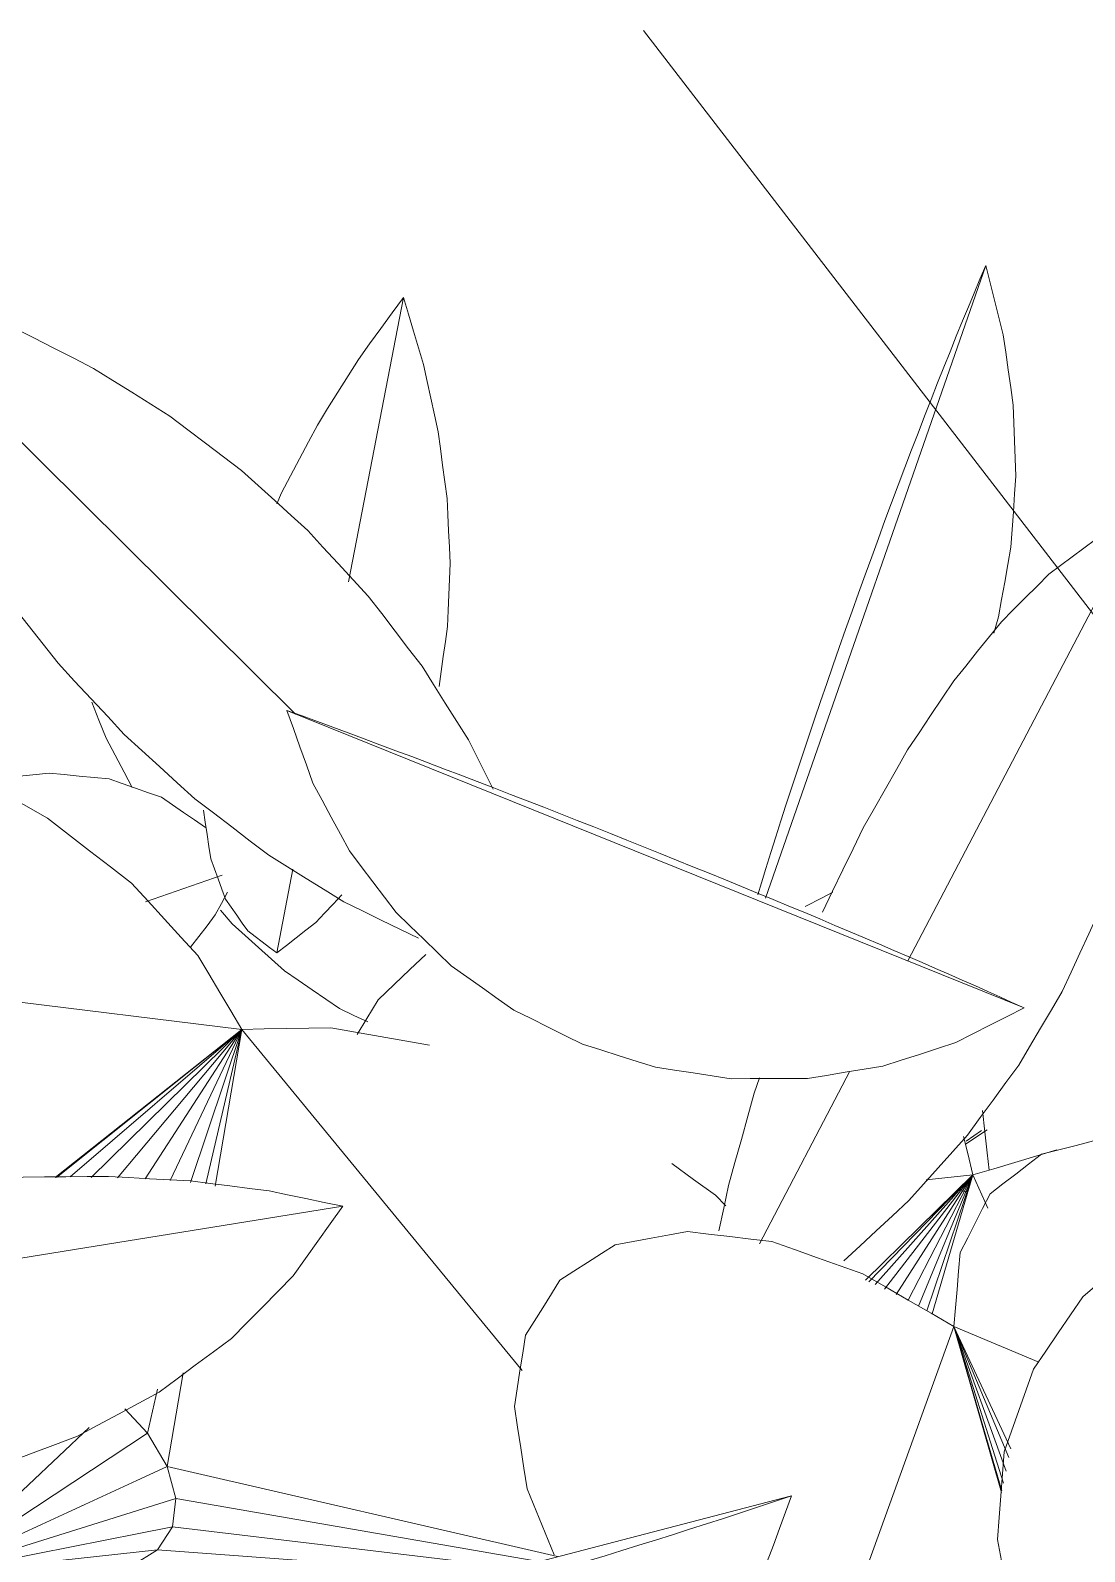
# Model space of a CAD drawing. Header units: metres. Extents: x -18.34 to -13.25, y -25.49 to -16.26.
# Drawn here: x -17.227 to -17.1686, y -16.6908 to -16.6064 of the extents above; entities that cross this region are included whole.
import ezdxf

# ---------------------------------------------------------------- set-up
doc = ezdxf.new("R2010")
doc.units = ezdxf.units.M
doc.layers.add('Importações nas famílias', color=7, linetype='Continuous', lineweight=5)
doc.layers.add('Vegetação', color=7, linetype='Continuous', lineweight=5)

# ---------------------------------------------------------------- blocks, each defined once
blk = doc.blocks.new('Planta_pergolado_12200 - plantas pergolado_skp_Component_12-V558-Pavimento 02 - Executivo')
at = {"layer": 'Importações nas famílias', "color": 9}
for p, q in [((0.293533, 0.272205), (0.290482, 0.256431)), ((0.2865, 0.26076), (0.286764, 0.261364)), ((0.287399, 0.240491), (0.286502, 0.235849))]:
    blk.add_line(p, q, dxfattribs=at)
at = {"layer": 'Importações nas famílias', "color": 9, "flags": 128}
for points in [[(0.291027, 0.268771), (0.291653, 0.26963), (0.29228, 0.270488), (0.292906, 0.271346), (0.293533, 0.272205)], [(0.293533, 0.272205), (0.293811, 0.271273), (0.294089, 0.270342), (0.294367, 0.269411), (0.294645, 0.26848)], [(0.288753, 0.265129), (0.289321, 0.26604), (0.28989, 0.26695), (0.290458, 0.267861), (0.291027, 0.268771)], [(0.294645, 0.26848), (0.294847, 0.267548), (0.295048, 0.266616), (0.29525, 0.265685), (0.295452, 0.264753)], [(0.286764, 0.261364), (0.287261, 0.262306), (0.287758, 0.263247), (0.288255, 0.264188), (0.288753, 0.265129)], [(0.295452, 0.264753), (0.295575, 0.26383), (0.295698, 0.262908), (0.295821, 0.261986), (0.295944, 0.261063)], [(0.295944, 0.261063), (0.295988, 0.260161), (0.296031, 0.259258), (0.296074, 0.258355), (0.296117, 0.257453)], [(0.296117, 0.257453), (0.29608, 0.25658), (0.296043, 0.255707), (0.296006, 0.254835), (0.295969, 0.253962)], [(0.295969, 0.253962), (0.295852, 0.253128), (0.295735, 0.252295), (0.295618, 0.251462), (0.2955, 0.250629)], [(0.28284, 0.241078), (0.28274, 0.241751), (0.282639, 0.242424), (0.282539, 0.243097), (0.282438, 0.24377)], [(0.283666, 0.238827), (0.283459, 0.23939), (0.283253, 0.239953), (0.283047, 0.240515), (0.28284, 0.241078)], [(0.284896, 0.23707), (0.284588, 0.237509), (0.284281, 0.237949), (0.283973, 0.238388), (0.283666, 0.238827)], [(0.290103, 0.239073), (0.289623, 0.238563), (0.289142, 0.238054), (0.288662, 0.237545)], [(0.286502, 0.235849), (0.2861, 0.236154), (0.285699, 0.23646), (0.285297, 0.236765), (0.284896, 0.23707)], [(0.288662, 0.237545), (0.288122, 0.237121), (0.287582, 0.236697), (0.287042, 0.236273), (0.286502, 0.235849)]]:
    blk.add_lwpolyline(points, dxfattribs=at)
blk = doc.blocks.new('Planta_pergolado_12200 - plantas pergolado_skp_Component_12-V559-Pavimento 02 - Executivo')
at = {"layer": 'Importações nas famílias', "color": 9, "flags": 128}
blk.add_lwpolyline([(0.315798, 0.238428), (0.316745, 0.238913), (0.317341, 0.239218)], dxfattribs=at)
blk = doc.blocks.new('Planta_pergolado_12200 - plantas pergolado_skp_Component_17-V561-Pavimento 02 - Executivo')
at = {"layer": 'Importações nas famílias', "color": 9}
for p, q in [((0.325102, 0.223538), (0.31915, 0.217704)), ((0.325102, 0.223538), (0.319328, 0.217621)), ((0.325102, 0.223538), (0.319685, 0.217455)), ((0.325102, 0.223538), (0.320208, 0.217211)), ((0.325102, 0.223538), (0.320845, 0.216914)), ((0.325102, 0.223538), (0.321508, 0.216598)), ((0.325102, 0.223538), (0.322092, 0.216269)), ((0.325102, 0.223538), (0.322513, 0.22326)), ((0.325102, 0.223538), (0.322552, 0.216003)), ((0.322852, 0.21583), (0.325102, 0.223538)), ((0.325102, 0.223538), (0.325921, 0.221701)), ((0.281567, 0.183627), (0.285549, 0.185451)), ((0.285475, 0.185535), (0.281711, 0.183724)), ((0.297417, 0.173279), (0.280515, 0.183016)), ((0.311606, 0.167096), (0.312636, 0.164513)), ((0.311623, 0.167109), (0.312636, 0.164513)), ((0.311694, 0.167166), (0.312636, 0.164513)), ((0.311785, 0.167412), (0.312636, 0.164513)), ((0.31194, 0.167807), (0.312636, 0.164513)), ((0.312249, 0.167807), (0.312636, 0.164513)), ((0.312636, 0.164513), (0.316252, 0.167784)), ((0.312636, 0.164513), (0.310827, 0.165555)), ((0.304709, 0.157209), (0.305831, 0.157677))]:
    blk.add_line(p, q, dxfattribs=at)
at = {"layer": 'Importações nas famílias', "color": 9, "flags": 128}
for points in [[(0.294767, 0.235771), (0.293887, 0.234932), (0.293007, 0.234093), (0.292127, 0.233254)], [(0.292127, 0.233254), (0.291493, 0.232215), (0.290952, 0.231328)], [(0.325102, 0.223538), (0.324817, 0.22472), (0.324587, 0.225677)], [(0.329758, 0.224929), (0.328594, 0.224581), (0.32743, 0.224234), (0.326266, 0.223886), (0.325102, 0.223538)], [(0.280342, 0.182972), (0.279926, 0.181963), (0.279462, 0.180838), (0.278998, 0.179713), (0.278535, 0.178588)], [(0.278535, 0.178588), (0.278377, 0.177382), (0.27822, 0.176176), (0.278062, 0.174969), (0.277905, 0.173763)], [(0.277905, 0.173763), (0.278065, 0.172557), (0.278224, 0.171351), (0.278384, 0.170146), (0.278543, 0.16894)], [(0.278543, 0.16894), (0.279009, 0.167817), (0.279475, 0.166694), (0.279941, 0.165571), (0.280406, 0.164448)], [(0.309682, 0.160646), (0.310421, 0.161613), (0.311159, 0.16258), (0.311897, 0.163546), (0.312636, 0.164513)], [(0.312636, 0.164513), (0.313518, 0.163445), (0.314401, 0.162377), (0.315284, 0.16131), (0.316166, 0.160242)], [(0.280406, 0.164448), (0.281147, 0.163485), (0.281887, 0.162521), (0.282627, 0.161557), (0.283367, 0.160594)], [(0.283367, 0.160594), (0.284331, 0.159855), (0.285295, 0.159117), (0.286259, 0.158378), (0.287223, 0.157639)], [(0.305831, 0.157677), (0.306794, 0.158419), (0.307757, 0.159162), (0.308719, 0.159904), (0.309682, 0.160646)], [(0.316166, 0.160242), (0.31732, 0.159476), (0.318473, 0.15871), (0.319627, 0.157944), (0.32078, 0.157178)], [(0.287223, 0.157639), (0.288346, 0.157176), (0.28909, 0.156869)], [(0.32078, 0.157178), (0.322106, 0.156779), (0.323431, 0.15638), (0.324757, 0.155981), (0.326083, 0.155582)], [(0.326083, 0.155582), (0.327467, 0.155584), (0.328852, 0.155586), (0.330237, 0.155588)]]:
    blk.add_lwpolyline(points, dxfattribs=at)
blk = doc.blocks.new('Planta_pergolado_12200 - plantas pergolado_skp_Component_16-V562-Pavimento 02 - Executivo')
for name in ['Planta_pergolado_12200 - plantas pergolado_skp_Component_12-V558-Pavimento 02 - Executivo', 'Planta_pergolado_12200 - plantas pergolado_skp_Component_12-V559-Pavimento 02 - Executivo', 'Planta_pergolado_12200 - plantas pergolado_skp_Component_17-V561-Pavimento 02 - Executivo']:
    blk.add_blockref(name, (0, 0))
blk = doc.blocks.new('Planta_pergolado_12200 - plantas pergolado_skp_Component_12-V581-Pavimento 02 - Executivo')
at = {"layer": 'Importações nas famílias', "color": 9}
blk.add_line((0.287062, 0.249305), (0.327945, 0.232805), dxfattribs=at)
at = {"layer": 'Importações nas famílias', "color": 9, "flags": 128}
for points in [[(0.288505, 0.24527), (0.288144, 0.246278), (0.287783, 0.247287), (0.287422, 0.248296), (0.287062, 0.249305)], [(0.287062, 0.249305), (0.287911, 0.248994), (0.28876, 0.248682), (0.289609, 0.248371), (0.290459, 0.248059)], [(0.290459, 0.248059), (0.291342, 0.247729), (0.292225, 0.247399), (0.293108, 0.247069), (0.293991, 0.246738)], [(0.293991, 0.246738), (0.294898, 0.246393), (0.295805, 0.246047), (0.296712, 0.245702), (0.297619, 0.245357)], [(0.290539, 0.241506), (0.29003, 0.242447), (0.289522, 0.243388), (0.289013, 0.244329), (0.288505, 0.24527)], [(0.297619, 0.245357), (0.29854, 0.245), (0.299461, 0.244643), (0.300382, 0.244286), (0.301303, 0.243929)], [(0.301303, 0.243929), (0.302227, 0.243565), (0.303152, 0.243201), (0.304076, 0.242837), (0.305001, 0.242473)], [(0.305001, 0.242473), (0.305919, 0.242105), (0.306837, 0.241738), (0.307755, 0.24137), (0.308673, 0.241003)], [(0.293118, 0.238101), (0.292473, 0.238952), (0.291828, 0.239803), (0.291184, 0.240654), (0.290539, 0.241506)], [(0.308673, 0.241003), (0.309574, 0.240636), (0.310476, 0.240269), (0.311377, 0.239902), (0.312278, 0.239536)], [(0.312278, 0.239536), (0.313153, 0.239174), (0.314027, 0.238812), (0.314902, 0.23845), (0.315776, 0.238088)], [(0.29618, 0.235136), (0.295414, 0.235877), (0.294649, 0.236618), (0.293883, 0.23736), (0.293118, 0.238101)], [(0.315776, 0.238088), (0.316614, 0.237735), (0.317452, 0.237382), (0.31829, 0.237029), (0.319128, 0.236675)], [(0.319128, 0.236675), (0.31992, 0.236335), (0.320712, 0.235995), (0.321504, 0.235655), (0.322296, 0.235314)], [(0.299653, 0.23268), (0.298785, 0.233294), (0.297916, 0.233908), (0.297048, 0.234522), (0.29618, 0.235136)], [(0.322296, 0.235314), (0.323034, 0.23499), (0.323771, 0.234667), (0.324509, 0.234343), (0.325246, 0.234019)], [(0.325246, 0.234019), (0.325921, 0.233715), (0.326595, 0.233412), (0.32727, 0.233108), (0.327945, 0.232805)], [(0.303457, 0.230791), (0.302506, 0.231263), (0.301555, 0.231735), (0.300604, 0.232208), (0.299653, 0.23268)], [(0.327945, 0.232805), (0.326997, 0.232324), (0.326049, 0.231843), (0.325101, 0.231363), (0.324153, 0.230882)], [(0.307501, 0.229512), (0.30649, 0.229832), (0.305479, 0.230152), (0.304468, 0.230471), (0.303457, 0.230791)], [(0.324153, 0.230882), (0.323144, 0.230553), (0.322135, 0.230225), (0.321126, 0.229896), (0.320117, 0.229568)], [(0.311692, 0.228875), (0.310644, 0.229034), (0.309597, 0.229194), (0.308549, 0.229353), (0.307501, 0.229512)], [(0.320117, 0.229568), (0.31907, 0.229399), (0.318023, 0.229231), (0.316977, 0.229062), (0.31593, 0.228894)], [(0.31593, 0.228894), (0.314871, 0.228889), (0.313811, 0.228884), (0.312752, 0.22888), (0.311692, 0.228875)]]:
    blk.add_lwpolyline(points, dxfattribs=at)
blk = doc.blocks.new('Planta_pergolado_12200 - plantas pergolado_skp_Component_12-V582-Pavimento 02 - Executivo')
at = {"layer": 'Importações nas famílias', "color": 9}
blk.add_line((0.278404, 0.196204), (0.315048, 0.205747), dxfattribs=at)
at = {"layer": 'Importações nas famílias', "color": 9, "flags": 128}
for points in [[(0.311277, 0.204494), (0.312219, 0.204808), (0.313162, 0.205121), (0.314105, 0.205434), (0.315048, 0.205747)], [(0.315048, 0.205747), (0.314712, 0.204837), (0.314375, 0.203927), (0.314038, 0.203017), (0.313702, 0.202107)], [(0.307505, 0.203286), (0.308448, 0.203588), (0.309391, 0.20389), (0.310334, 0.204192), (0.311277, 0.204494)], [(0.303774, 0.202137), (0.304707, 0.202424), (0.305639, 0.202712), (0.306572, 0.202999), (0.307505, 0.203286)], [(0.300127, 0.201058), (0.301038, 0.201328), (0.30195, 0.201597), (0.302862, 0.201867), (0.303774, 0.202137)], [(0.313702, 0.202107), (0.313235, 0.201284), (0.312767, 0.200462), (0.3123, 0.199639), (0.311833, 0.198817)], [(0.296603, 0.200063), (0.297484, 0.200312), (0.298365, 0.20056), (0.299246, 0.200809), (0.300127, 0.201058)], [(0.293241, 0.199161), (0.294082, 0.199387), (0.294922, 0.199612), (0.295762, 0.199837), (0.296603, 0.200063)], [(0.29008, 0.198364), (0.29087, 0.198563), (0.291661, 0.198763), (0.292451, 0.198962), (0.293241, 0.199161)], [(0.287154, 0.19768), (0.287885, 0.197851), (0.288617, 0.198022), (0.289348, 0.198193), (0.29008, 0.198364)], [(0.311833, 0.198817), (0.311246, 0.198101), (0.310659, 0.197385), (0.310072, 0.196669), (0.309485, 0.195953)], [(0.284495, 0.197116), (0.28516, 0.197257), (0.285825, 0.197398), (0.286489, 0.197539), (0.287154, 0.19768)], [(0.280096, 0.196374), (0.280606, 0.196451), (0.281115, 0.196527), (0.281625, 0.196603), (0.282134, 0.196679)], [(0.282134, 0.196679), (0.282724, 0.196789), (0.283315, 0.196898), (0.283905, 0.197007), (0.284495, 0.197116)], [(0.278404, 0.196204), (0.278827, 0.196247), (0.27925, 0.196289), (0.279673, 0.196332), (0.280096, 0.196374)], [(0.28175, 0.193786), (0.280913, 0.194391), (0.280077, 0.194995), (0.279241, 0.1956), (0.278404, 0.196204)], [(0.309485, 0.195953), (0.308792, 0.195361), (0.3081, 0.194769), (0.307407, 0.194177), (0.306714, 0.193584)], [(0.285322, 0.191913), (0.284429, 0.192381), (0.283536, 0.192849), (0.282643, 0.193318), (0.28175, 0.193786)], [(0.306714, 0.193584), (0.305932, 0.19313), (0.305149, 0.192675), (0.304367, 0.19222), (0.303584, 0.191765)], [(0.289038, 0.190628), (0.288109, 0.19095), (0.28718, 0.191271), (0.286251, 0.191592), (0.285322, 0.191913)], [(0.303584, 0.191765), (0.302731, 0.191458), (0.301877, 0.191152), (0.301023, 0.190845), (0.30017, 0.190539)], [(0.29281, 0.189963), (0.291867, 0.19013), (0.290924, 0.190296), (0.289981, 0.190462), (0.289038, 0.190628)], [(0.29655, 0.189933), (0.295615, 0.189941), (0.29468, 0.189948), (0.293745, 0.189956), (0.29281, 0.189963)], [(0.30017, 0.190539), (0.299265, 0.190387), (0.29836, 0.190236), (0.297455, 0.190085), (0.29655, 0.189933)]]:
    blk.add_lwpolyline(points, dxfattribs=at)
blk = doc.blocks.new('Planta_pergolado_12200 - plantas pergolado_skp_Component_17-V584-Pavimento 02 - Executivo')
at = {"layer": 'Importações nas famílias', "color": 9, "flags": 128}
for points in [[(0.334898, 0.21995), (0.333976, 0.219158), (0.333053, 0.218366), (0.33213, 0.217574), (0.331207, 0.216783)], [(0.331207, 0.216783), (0.33052, 0.215779), (0.329834, 0.214775), (0.329147, 0.213771), (0.32846, 0.212767)], [(0.32846, 0.212767), (0.328055, 0.211619), (0.327651, 0.210472), (0.327247, 0.209324), (0.326842, 0.208177)], [(0.326842, 0.208177), (0.326748, 0.206964), (0.326654, 0.205751), (0.32656, 0.204538), (0.326466, 0.203325)], [(0.326466, 0.203325), (0.326688, 0.20213), (0.32691, 0.200934), (0.327133, 0.199738), (0.327355, 0.198543)]]:
    blk.add_lwpolyline(points, dxfattribs=at)
blk = doc.blocks.new('Planta_pergolado_12200 - plantas pergolado_skp_Component_16-V585-Pavimento 02 - Executivo')
for name in ['Planta_pergolado_12200 - plantas pergolado_skp_Component_12-V581-Pavimento 02 - Executivo', 'Planta_pergolado_12200 - plantas pergolado_skp_Component_17-V584-Pavimento 02 - Executivo', 'Planta_pergolado_12200 - plantas pergolado_skp_Component_12-V582-Pavimento 02 - Executivo']:
    blk.add_blockref(name, (0, 0))
blk = doc.blocks.new('Planta_pergolado_12200 - plantas pergolado_skp_-3067458-Pavimento 02 - Executivo')
at = {"layer": 'Importações nas famílias', "color": 9}
blk.add_line((0.306846, 0.287012), (0.339899, 0.24409), dxfattribs=at)
for name in ['Planta_pergolado_12200 - plantas pergolado_skp_Component_16-V585-Pavimento 02 - Executivo', 'Planta_pergolado_12200 - plantas pergolado_skp_Component_16-V562-Pavimento 02 - Executivo']:
    blk.add_blockref(name, (0, 0))
blk = doc.blocks.new('Planta_pergolado_12200 - plantas pergolado_skp_Component_12-V913-Pavimento 02 - Executivo')
at = {"layer": 'Importações nas famílias', "color": 9}
blk.add_line((0.262672, 0.273753), (0.287542, 0.249101), dxfattribs=at)
at = {"layer": 'Importações nas famílias', "color": 9, "flags": 128}
for points in [[(0.263928, 0.269447), (0.263614, 0.270524), (0.2633, 0.2716), (0.262986, 0.272677), (0.262672, 0.273753)], [(0.262672, 0.273753), (0.263841, 0.273404), (0.26501, 0.273054), (0.266179, 0.272705), (0.267348, 0.272356)], [(0.267348, 0.272356), (0.268492, 0.271897), (0.269636, 0.271438), (0.27078, 0.270979), (0.271924, 0.27052)], [(0.271924, 0.27052), (0.27303, 0.269956), (0.274135, 0.269393), (0.275241, 0.26883), (0.276347, 0.268266)], [(0.265777, 0.265006), (0.265315, 0.266116), (0.264853, 0.267227), (0.26439, 0.268337), (0.263928, 0.269447)], [(0.276347, 0.268266), (0.277403, 0.267605), (0.278459, 0.266943), (0.279514, 0.266282), (0.28057, 0.26562)], [(0.268174, 0.260535), (0.267575, 0.261652), (0.266976, 0.26277), (0.266376, 0.263888), (0.265777, 0.265006)], [(0.28057, 0.26562), (0.281564, 0.264868), (0.282557, 0.264115), (0.283551, 0.263363), (0.284545, 0.262611)], [(0.284545, 0.262611), (0.285466, 0.261776), (0.286386, 0.260941), (0.287307, 0.260106), (0.288228, 0.259271)], [(0.271064, 0.256137), (0.270342, 0.257236), (0.269619, 0.258336), (0.268897, 0.259435), (0.268174, 0.260535)], [(0.288228, 0.259271), (0.289065, 0.258364), (0.289903, 0.257456), (0.29074, 0.256548), (0.291578, 0.25564)], [(0.274379, 0.251917), (0.273551, 0.252972), (0.272722, 0.254027), (0.271893, 0.255082), (0.271064, 0.256137)], [(0.291578, 0.25564), (0.292322, 0.254669), (0.293067, 0.253698), (0.293812, 0.252726), (0.294557, 0.251755)], [(0.278041, 0.247974), (0.277126, 0.248959), (0.27621, 0.249945), (0.275295, 0.250931), (0.274379, 0.251917)], [(0.294557, 0.251755), (0.295201, 0.250732), (0.295845, 0.249709), (0.29649, 0.248685), (0.297134, 0.247662)], [(0.281964, 0.244399), (0.280983, 0.245293), (0.280002, 0.246186), (0.279022, 0.24708), (0.278041, 0.247974)], [(0.297134, 0.247662), (0.29767, 0.246598), (0.298206, 0.245533), (0.298506, 0.244938)], [(0.286056, 0.241277), (0.285033, 0.242058), (0.28401, 0.242838), (0.282987, 0.243619), (0.281964, 0.244399)], [(0.290221, 0.238682), (0.289179, 0.23933), (0.288138, 0.239979), (0.287097, 0.240628), (0.286056, 0.241277)], [(0.294361, 0.236673), (0.293326, 0.237175), (0.292291, 0.237677), (0.291256, 0.238179), (0.290221, 0.238682)]]:
    blk.add_lwpolyline(points, dxfattribs=at)
blk = doc.blocks.new('Planta_pergolado_12200 - plantas pergolado_skp_Component_12-V914-Pavimento 02 - Executivo')
at = {"layer": 'Importações nas famílias', "color": 9}
blk.add_line((0.235243, 0.212948), (0.290158, 0.221803), dxfattribs=at)
at = {"layer": 'Importações nas famílias', "color": 9, "flags": 128}
for points in [[(0.262727, 0.222427), (0.263949, 0.222588), (0.265171, 0.222749), (0.266392, 0.22291), (0.267614, 0.22307)], [(0.267614, 0.22307), (0.268822, 0.223157), (0.270029, 0.223243), (0.271237, 0.22333), (0.272445, 0.223416)], [(0.272445, 0.223416), (0.273625, 0.223428), (0.274805, 0.223439), (0.275986, 0.22345), (0.277166, 0.223461)], [(0.277166, 0.223461), (0.278306, 0.223397), (0.279446, 0.223333), (0.280585, 0.223269), (0.281725, 0.223205)], [(0.281725, 0.223205), (0.282812, 0.223066), (0.283899, 0.222928), (0.284985, 0.222789), (0.286072, 0.22265)], [(0.257839, 0.221494), (0.259061, 0.221728), (0.260283, 0.221961), (0.261505, 0.222194), (0.262727, 0.222427)], [(0.286072, 0.22265), (0.287093, 0.222438), (0.288115, 0.222226), (0.289136, 0.222015), (0.290158, 0.221803)], [(0.253004, 0.220282), (0.254213, 0.220585), (0.255421, 0.220888), (0.25663, 0.221191), (0.257839, 0.221494)], [(0.290158, 0.221803), (0.289471, 0.220837), (0.288785, 0.219872), (0.288099, 0.218907), (0.287413, 0.217942)], [(0.248275, 0.218803), (0.249457, 0.219173), (0.250639, 0.219542), (0.251821, 0.219912), (0.253004, 0.220282)], [(0.243705, 0.217075), (0.244847, 0.217507), (0.24599, 0.217939), (0.247132, 0.218371), (0.248275, 0.218803)], [(0.287413, 0.217942), (0.286558, 0.217075), (0.285703, 0.216209), (0.284848, 0.215343), (0.283993, 0.214476)], [(0.239345, 0.215116), (0.240435, 0.215606), (0.241525, 0.216095), (0.242615, 0.216585), (0.243705, 0.217075)], [(0.235243, 0.212948), (0.236268, 0.21349), (0.237294, 0.214032), (0.238319, 0.214574), (0.239345, 0.215116)], [(0.283993, 0.214476), (0.282989, 0.213729), (0.281985, 0.212983), (0.280981, 0.212236), (0.279977, 0.211489)], [(0.239529, 0.210221), (0.238458, 0.210903), (0.237386, 0.211585), (0.236314, 0.212267), (0.235243, 0.212948)], [(0.279977, 0.211489), (0.278848, 0.210879), (0.277719, 0.210269), (0.276589, 0.209658), (0.27546, 0.209048)], [(0.244264, 0.208071), (0.24308, 0.208608), (0.241896, 0.209146), (0.240713, 0.209683), (0.239529, 0.210221)], [(0.27546, 0.209048), (0.274232, 0.20859), (0.273004, 0.208131), (0.271776, 0.207672), (0.270548, 0.207213)], [(0.249335, 0.206548), (0.248067, 0.206929), (0.246799, 0.207309), (0.245531, 0.20769), (0.244264, 0.208071)], [(0.270548, 0.207213), (0.26925, 0.206916), (0.267952, 0.206619), (0.266654, 0.206322), (0.265356, 0.206025)], [(0.254624, 0.205689), (0.253301, 0.205904), (0.251979, 0.206118), (0.250657, 0.206333), (0.249335, 0.206548)], [(0.265356, 0.206025), (0.264019, 0.205897), (0.262681, 0.205769), (0.261344, 0.205641), (0.260006, 0.205513)], [(0.260006, 0.205513), (0.258661, 0.205557), (0.257315, 0.205601), (0.255969, 0.205645), (0.254624, 0.205689)]]:
    blk.add_lwpolyline(points, dxfattribs=at)
blk = doc.blocks.new('Planta_pergolado_12200 - plantas pergolado_skp_Component_12-V915-Pavimento 02 - Executivo')
at = {"layer": 'Importações nas famílias', "color": 9}
for p, q in [((0.334356, 0.259973), (0.321486, 0.235412)), ((0.334906, 0.255638), (0.334915, 0.254553)), ((0.312979, 0.228071), (0.313272, 0.228924)), ((0.318279, 0.229293), (0.313266, 0.219725))]:
    blk.add_line(p, q, dxfattribs=at)
at = {"layer": 'Importações nas famílias', "color": 9, "flags": 128}
for points in [[(0.331898, 0.258788), (0.332512, 0.259084), (0.333127, 0.25938), (0.333741, 0.259676), (0.334356, 0.259973)], [(0.334356, 0.259973), (0.334493, 0.258889), (0.334631, 0.257805), (0.334768, 0.256721), (0.334906, 0.255638)], [(0.32932, 0.256855), (0.329964, 0.257338), (0.330609, 0.257822), (0.331253, 0.258305), (0.331898, 0.258788)], [(0.326682, 0.254221), (0.327341, 0.254879), (0.328001, 0.255538), (0.32866, 0.256197), (0.32932, 0.256855)], [(0.324046, 0.250946), (0.324705, 0.251764), (0.325364, 0.252583), (0.326023, 0.253402), (0.326682, 0.254221)], [(0.321473, 0.247107), (0.322116, 0.248067), (0.32276, 0.249026), (0.323403, 0.249986), (0.324046, 0.250946)], [(0.334785, 0.249726), (0.334707, 0.248996), (0.334588, 0.247884), (0.33447, 0.246771)], [(0.319026, 0.242795), (0.319638, 0.243873), (0.32025, 0.244951), (0.320861, 0.246029), (0.321473, 0.247107)], [(0.33447, 0.246771), (0.334225, 0.245663), (0.333979, 0.244555), (0.333734, 0.243447), (0.333489, 0.242339)], [(0.316759, 0.238111), (0.317326, 0.239282), (0.317892, 0.240453), (0.318459, 0.241624), (0.319026, 0.242795)], [(0.333489, 0.242339), (0.33312, 0.241247), (0.33275, 0.240156), (0.332381, 0.239064), (0.332012, 0.237972)], [(0.332012, 0.237972), (0.331523, 0.236909), (0.331034, 0.235846), (0.330544, 0.234783), (0.330055, 0.23372)], [(0.330055, 0.23372), (0.329452, 0.232698), (0.328848, 0.231675), (0.328244, 0.230653), (0.327641, 0.22963)], [(0.327641, 0.22963), (0.326929, 0.22866), (0.326218, 0.227689), (0.325507, 0.226718), (0.324795, 0.225748)], [(0.311554, 0.222951), (0.31191, 0.224231), (0.312266, 0.225511), (0.312623, 0.226791), (0.312979, 0.228071)], [(0.324795, 0.225748), (0.323984, 0.22484), (0.323173, 0.223932), (0.322361, 0.223024), (0.32155, 0.222115)], [(0.311019, 0.220437), (0.311286, 0.221694), (0.311554, 0.222951)], [(0.32155, 0.222115), (0.320648, 0.22128), (0.319746, 0.220445), (0.318844, 0.219609), (0.317942, 0.218774)]]:
    blk.add_lwpolyline(points, dxfattribs=at)
blk = doc.blocks.new('Planta_pergolado_12200 - plantas pergolado_skp_Component_17-V917-Pavimento 02 - Executivo')
at = {"layer": 'Importações nas famílias', "color": 9}
for p, q in [((0.314282, 0.188071), (0.324045, 0.215142)), ((0.3268, 0.206441), (0.324045, 0.215142)), ((0.324045, 0.215142), (0.326713, 0.206029)), ((0.32694, 0.207103), (0.324045, 0.215142)), ((0.327103, 0.207878), (0.324045, 0.215142)), ((0.327201, 0.208343), (0.324045, 0.215142)), ((0.324045, 0.215142), (0.326692, 0.205932)), ((0.328758, 0.21315), (0.324045, 0.215142))]:
    blk.add_line(p, q, dxfattribs=at)
at = {"layer": 'Importações nas famílias', "color": 9, "flags": 128}
for points in [[(0.332742, 0.22567), (0.331782, 0.225424), (0.330822, 0.225178), (0.329862, 0.224932), (0.328902, 0.224686)], [(0.328902, 0.224686), (0.328191, 0.224137), (0.32748, 0.223589), (0.326769, 0.22304), (0.326057, 0.222491)], [(0.326057, 0.222491), (0.325643, 0.221678), (0.325229, 0.220864), (0.324815, 0.22005), (0.324401, 0.219236)], [(0.309275, 0.220398), (0.308273, 0.220215), (0.307271, 0.220032), (0.306268, 0.21985), (0.305266, 0.219667)], [(0.313958, 0.219848), (0.312787, 0.219986), (0.311617, 0.220123), (0.310446, 0.22026), (0.309275, 0.220398)], [(0.305266, 0.219667), (0.304501, 0.219176), (0.303735, 0.218686), (0.30297, 0.218196), (0.302204, 0.217705)], [(0.318996, 0.218055), (0.317736, 0.218504), (0.316477, 0.218952), (0.315218, 0.2194), (0.313958, 0.219848)], [(0.324401, 0.219236), (0.324312, 0.218212), (0.324223, 0.217189), (0.324134, 0.216165), (0.324045, 0.215142)], [(0.302204, 0.217705), (0.301727, 0.21694), (0.301251, 0.216176), (0.300774, 0.215411), (0.300298, 0.214646)], [(0.324045, 0.215142), (0.322783, 0.21587), (0.32152, 0.216598), (0.320258, 0.217327), (0.318996, 0.218055)], [(0.300298, 0.214646), (0.300143, 0.213659), (0.299988, 0.212673), (0.299832, 0.211686), (0.299677, 0.210699)], [(0.299677, 0.210699), (0.299854, 0.209557), (0.300031, 0.208415), (0.300208, 0.207274), (0.300385, 0.206132)], [(0.300385, 0.206132), (0.300881, 0.204913), (0.301378, 0.203694), (0.301875, 0.202475)]]:
    blk.add_lwpolyline(points, dxfattribs=at)
blk = doc.blocks.new('Planta_pergolado_12200 - plantas pergolado_skp_Component_16-V918-Pavimento 02 - Executivo')
for name in ['Planta_pergolado_12200 - plantas pergolado_skp_Component_12-V913-Pavimento 02 - Executivo', 'Planta_pergolado_12200 - plantas pergolado_skp_Component_12-V915-Pavimento 02 - Executivo', 'Planta_pergolado_12200 - plantas pergolado_skp_Component_17-V917-Pavimento 02 - Executivo', 'Planta_pergolado_12200 - plantas pergolado_skp_Component_12-V914-Pavimento 02 - Executivo']:
    blk.add_blockref(name, (0, 0))
blk = doc.blocks.new('Planta_pergolado_12200 - plantas pergolado_skp_-V955-Pavimento 02 - Executivo')
blk.add_blockref('Planta_pergolado_12200 - plantas pergolado_skp_Component_16-V918-Pavimento 02 - Executivo', (0, 0))
blk = doc.blocks.new('Planta_pergolado_12200 - plantas pergolado_skp_-3067464-Pavimento 02 - Executivo')
blk.add_blockref('Planta_pergolado_12200 - plantas pergolado_skp_-V955-Pavimento 02 - Executivo', (0, 0))
blk = doc.blocks.new('Planta_pergolado_12200 - plantas pergolado_skp_-3067465-Pavimento 02 - Executivo')
for name in ['Planta_pergolado_12200 - plantas pergolado_skp_-3067464-Pavimento 02 - Executivo', 'Planta_pergolado_12200 - plantas pergolado_skp_-3067458-Pavimento 02 - Executivo']:
    blk.add_blockref(name, (0, 0))
blk = doc.blocks.new('Planta_pergolado_12200 - plantas pergolado_skp_Component_12-V1220-Pavimento 02 - Executivo')
at = {"layer": 'Importações nas famílias', "color": 9}
blk.add_line((0.284037, 0.237464), (0.283374, 0.238232), dxfattribs=at)
at = {"layer": 'Importações nas famílias', "color": 9, "flags": 128}
for points in [[(0.277039, 0.247761), (0.276641, 0.248758), (0.276243, 0.249755)], [(0.278485, 0.24503), (0.278037, 0.245878), (0.277538, 0.24682), (0.277039, 0.247761)], [(0.286927, 0.234856), (0.286204, 0.235508), (0.285482, 0.23616), (0.284759, 0.236812), (0.284037, 0.237464)], [(0.289988, 0.23277), (0.289222, 0.233291), (0.288457, 0.233813), (0.287692, 0.234334), (0.286927, 0.234856)], [(0.291543, 0.232024), (0.290778, 0.232391), (0.289988, 0.23277)]]:
    blk.add_lwpolyline(points, dxfattribs=at)
blk = doc.blocks.new('Planta_pergolado_12200 - plantas pergolado_skp_Component_12-V1221-Pavimento 02 - Executivo')
at = {"layer": 'Importações nas famílias', "color": 9}
for p, q in [((0.325814, 0.273977), (0.313601, 0.238887)), ((0.326522, 0.254485), (0.326264, 0.253592))]:
    blk.add_line(p, q, dxfattribs=at)
at = {"layer": 'Importações nas famílias', "color": 9, "flags": 128}
for points in [[(0.324527, 0.270908), (0.324849, 0.271675), (0.325171, 0.272443), (0.325492, 0.27321), (0.325814, 0.273977)], [(0.325814, 0.273977), (0.326056, 0.273018), (0.326297, 0.272059), (0.326539, 0.2711), (0.326781, 0.27014)], [(0.323145, 0.267473), (0.323491, 0.268332), (0.323836, 0.269191), (0.324182, 0.27005), (0.324527, 0.270908)], [(0.326781, 0.27014), (0.32692, 0.269163), (0.32706, 0.268185), (0.327199, 0.267207), (0.327338, 0.266229)], [(0.321701, 0.263754), (0.322062, 0.264684), (0.322423, 0.265614), (0.322784, 0.266544), (0.323145, 0.267473)], [(0.327338, 0.266229), (0.327374, 0.265244), (0.32741, 0.264258), (0.327446, 0.263272), (0.327482, 0.262287)], [(0.320228, 0.259836), (0.320596, 0.260816), (0.320964, 0.261795), (0.321333, 0.262774), (0.321701, 0.263754)], [(0.327482, 0.262287), (0.327413, 0.261305), (0.327345, 0.260322), (0.327277, 0.25934), (0.327209, 0.258357)], [(0.318761, 0.255813), (0.319128, 0.256819), (0.319494, 0.257825), (0.319861, 0.25883), (0.320228, 0.259836)], [(0.327209, 0.258357), (0.327037, 0.257389), (0.326865, 0.256421), (0.326694, 0.255453), (0.326522, 0.254485)], [(0.317334, 0.251778), (0.317691, 0.252787), (0.318047, 0.253795), (0.318404, 0.254804), (0.318761, 0.255813)], [(0.315981, 0.247826), (0.316319, 0.248814), (0.316657, 0.249802), (0.316996, 0.25079), (0.317334, 0.251778)], [(0.314734, 0.24405), (0.315045, 0.244994), (0.315357, 0.245938), (0.315669, 0.246882), (0.315981, 0.247826)], [(0.313621, 0.240539), (0.313899, 0.241417), (0.314177, 0.242295), (0.314456, 0.243173), (0.314734, 0.24405)], [(0.313178, 0.239066), (0.313383, 0.239748), (0.313621, 0.240539)]]:
    blk.add_lwpolyline(points, dxfattribs=at)
blk = doc.blocks.new('Planta_pergolado_12200 - plantas pergolado_skp_Component_12-V1222-Pavimento 02 - Executivo')
at = {"layer": 'Importações nas famílias', "color": 9}
for p, q in [((0.350402, 0.236274), (0.349943, 0.235551)), ((0.325896, 0.226036), (0.324689, 0.225255)), ((0.324731, 0.225409), (0.325577, 0.225997))]:
    blk.add_line(p, q, dxfattribs=at)
blk = doc.blocks.new('Planta_pergolado_12200 - plantas pergolado_skp_Component_17-V1223-Pavimento 02 - Executivo')
at = {"layer": 'Importações nas famílias', "color": 9}
for p, q in [((0.34894, 0.224203), (0.342035, 0.223661)), ((0.324829, 0.222604), (0.324236, 0.222689))]:
    blk.add_line(p, q, dxfattribs=at)
at = {"layer": 'Importações nas famílias', "color": 9, "flags": 128}
for points in [[(0.336758, 0.241535), (0.335855, 0.241309), (0.334951, 0.241082), (0.334048, 0.240855), (0.333145, 0.240628)], [(0.340634, 0.241217), (0.339665, 0.241296), (0.338696, 0.241376), (0.337727, 0.241456), (0.336758, 0.241535)], [(0.343206, 0.240206), (0.342572, 0.240455), (0.341603, 0.240836), (0.340634, 0.241217)], [(0.348119, 0.237071), (0.347217, 0.237727), (0.346314, 0.238382)], [(0.351218, 0.233526), (0.350443, 0.234413), (0.349669, 0.235299), (0.348894, 0.236185), (0.348119, 0.237071)], [(0.325642, 0.227107), (0.325769, 0.225933), (0.325895, 0.22476), (0.325998, 0.223806)]]:
    blk.add_lwpolyline(points, dxfattribs=at)
blk = doc.blocks.new('Planta_pergolado_12200 - plantas pergolado_skp_Component_16-V1224-Pavimento 02 - Executivo')
for name in ['Planta_pergolado_12200 - plantas pergolado_skp_Component_12-V1221-Pavimento 02 - Executivo', 'Planta_pergolado_12200 - plantas pergolado_skp_Component_12-V1220-Pavimento 02 - Executivo', 'Planta_pergolado_12200 - plantas pergolado_skp_Component_17-V1223-Pavimento 02 - Executivo', 'Planta_pergolado_12200 - plantas pergolado_skp_Component_12-V1222-Pavimento 02 - Executivo']:
    blk.add_blockref(name, (0, 0))
blk = doc.blocks.new('Planta_pergolado_12200 - plantas pergolado_skp_Component_12-V1262-Pavimento 02 - Executivo')
at = {"layer": 'Importações nas famílias', "color": 9}
blk.add_line((0.283467, 0.240166), (0.279221, 0.238687), dxfattribs=at)
at = {"layer": 'Importações nas famílias', "color": 9, "flags": 128}
for points in [[(0.270224, 0.245456), (0.271139, 0.245549), (0.272053, 0.245641), (0.272968, 0.245734), (0.273883, 0.245826)], [(0.273883, 0.245826), (0.274713, 0.245744), (0.275544, 0.245663), (0.276375, 0.245581), (0.277206, 0.2455)], [(0.277206, 0.2455), (0.277933, 0.245246), (0.278661, 0.244993), (0.279389, 0.244739), (0.280116, 0.244485)], [(0.280116, 0.244485), (0.280723, 0.244066), (0.281331, 0.243646), (0.281938, 0.243226), (0.282545, 0.242807)], [(0.283765, 0.23923), (0.28343, 0.238593), (0.283095, 0.237957)], [(0.283095, 0.237957), (0.282638, 0.237364), (0.28218, 0.236771), (0.281723, 0.236179)]]:
    blk.add_lwpolyline(points, dxfattribs=at)
blk = doc.blocks.new('Planta_pergolado_12200 - plantas pergolado_skp_Component_17-V1264-Pavimento 02 - Executivo')
at = {"layer": 'Importações nas famílias', "color": 9}
for p, q in [((0.284574, 0.231613), (0.243634, 0.236647)), ((0.284574, 0.231613), (0.274223, 0.223397)), ((0.284574, 0.231613), (0.274294, 0.223402)), ((0.284574, 0.231613), (0.27504, 0.223434)), ((0.284574, 0.231613), (0.276206, 0.223407)), ((0.284574, 0.231613), (0.277675, 0.223374)), ((0.284574, 0.231613), (0.279208, 0.223324)), ((0.284574, 0.231613), (0.280592, 0.223229)), ((0.284574, 0.231613), (0.281728, 0.223125)), ((0.284574, 0.231613), (0.282567, 0.223049)), ((0.283089, 0.22292), (0.284574, 0.231613)), ((0.284574, 0.231613), (0.300112, 0.212695)), ((0.311405, 0.221823), (0.310821, 0.222414)), ((0.280432, 0.207366), (0.281319, 0.212559)), ((0.279898, 0.211655), (0.279326, 0.209217)), ((0.279326, 0.209217), (0.278074, 0.210577)), ((0.269231, 0.203052), (0.276091, 0.20953)), ((0.26966, 0.202839), (0.279326, 0.209217)), ((0.280432, 0.207366), (0.279326, 0.209217)), ((0.270172, 0.202642), (0.280432, 0.207366)), ((0.280908, 0.205592), (0.280432, 0.207366)), ((0.280432, 0.207366), (0.302072, 0.202376)), ((0.280908, 0.205592), (0.270744, 0.202422)), ((0.28087, 0.205276), (0.280722, 0.204017)), ((0.28087, 0.205276), (0.280908, 0.205592)), ((0.280908, 0.205592), (0.301035, 0.202098)), ((0.271386, 0.202176), (0.280722, 0.204017)), ((0.280722, 0.204017), (0.279888, 0.202747)), ((0.299726, 0.201757), (0.280722, 0.204017)), ((0.272267, 0.201923), (0.279888, 0.202747)), ((0.279888, 0.202747), (0.278462, 0.201869)), ((0.298317, 0.20139), (0.279888, 0.202747))]:
    blk.add_line(p, q, dxfattribs=at)
at = {"layer": 'Importações nas famílias', "color": 9, "flags": 128}
for points in [[(0.273789, 0.24333), (0.27246, 0.244078), (0.271131, 0.244825), (0.269802, 0.245572), (0.268472, 0.246319)], [(0.278445, 0.239714), (0.277281, 0.240618), (0.276117, 0.241522), (0.274953, 0.242426), (0.273789, 0.24333)], [(0.282123, 0.235718), (0.281204, 0.236717), (0.280284, 0.237716), (0.279364, 0.238715), (0.278445, 0.239714)], [(0.284574, 0.231613), (0.283962, 0.232639), (0.283349, 0.233666), (0.282736, 0.234692), (0.282123, 0.235718)], [(0.289506, 0.231706), (0.288273, 0.231683), (0.28704, 0.23166), (0.285807, 0.231636), (0.284574, 0.231613)], [(0.294972, 0.230733), (0.293606, 0.230976), (0.292239, 0.231219), (0.290873, 0.231463), (0.289506, 0.231706)], [(0.310821, 0.222414), (0.309617, 0.223291), (0.308413, 0.224169)]]:
    blk.add_lwpolyline(points, dxfattribs=at)
blk = doc.blocks.new('Planta_pergolado_12200 - plantas pergolado_skp_Component_16-V1265-Pavimento 02 - Executivo')
for name in ['Planta_pergolado_12200 - plantas pergolado_skp_Component_17-V1264-Pavimento 02 - Executivo', 'Planta_pergolado_12200 - plantas pergolado_skp_Component_12-V1262-Pavimento 02 - Executivo']:
    blk.add_blockref(name, (0, 0))
blk = doc.blocks.new('Planta_pergolado_12200 - plantas pergolado_skp_-V1266-Pavimento 02 - Executivo')
blk.add_blockref('Planta_pergolado_12200 - plantas pergolado_skp_Component_16-V1265-Pavimento 02 - Executivo', (0, 0))
blk = doc.blocks.new('Planta_pergolado_12200 - plantas pergolado_skp_-3067418-Pavimento 02 - Executivo')
for name in ['Planta_pergolado_12200 - plantas pergolado_skp_-V1266-Pavimento 02 - Executivo', 'Planta_pergolado_12200 - plantas pergolado_skp_Component_16-V1224-Pavimento 02 - Executivo']:
    blk.add_blockref(name, (0, 0))
blk = doc.blocks.new('Planta_pergolado_12200 - plantas pergolado_skp_-3067421-Pavimento 02 - Executivo')
blk.add_blockref('Planta_pergolado_12200 - plantas pergolado_skp_-3067418-Pavimento 02 - Executivo', (0, 0))
blk = doc.blocks.new('Planta_pergolado_12200 - Planta_pergolado_12200-3067476-Pavimento 02 - Executivo')
for name in ['Planta_pergolado_12200 - plantas pergolado_skp_-3067421-Pavimento 02 - Executivo', 'Planta_pergolado_12200 - plantas pergolado_skp_-3067465-Pavimento 02 - Executivo']:
    blk.add_blockref(name, (0, 0))

msp = doc.modelspace()

# ---------------------------------------------------------------- block references
at = {"layer": 'Vegetação', "color": 9}
msp.add_blockref('Planta_pergolado_12200 - Planta_pergolado_12200-3067476-Pavimento 02 - Executivo', (-17.499852, -16.893415), dxfattribs=at)

doc.saveas('drawing.dxf')
